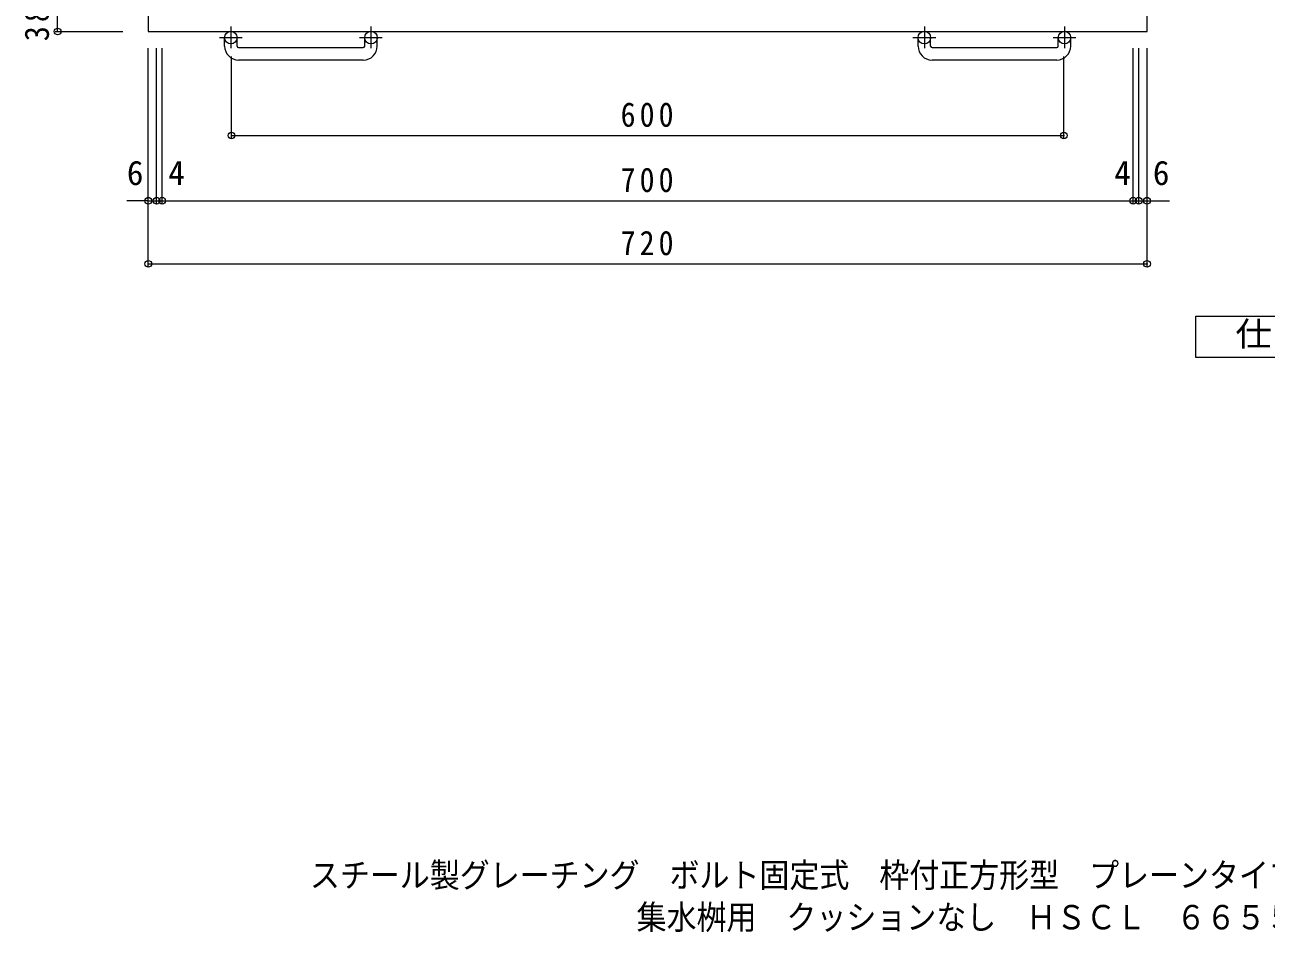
# Model space of a CAD drawing. Units: millimetres at full size, sheet at 1:6. Extents: x -906 to 1055, y -824 to 798.
# Drawn here: x -721 to 174, y -824 to -169 of the extents above; entities that cross this region are included whole.
import ezdxf
from ezdxf.enums import TextEntityAlignment as Align

# ---------------------------------------------------------------- set-up
doc = ezdxf.new("R2010")
doc.units = ezdxf.units.MM
doc.header["$LTSCALE"] = 6
doc.header["$PDMODE"] = 32
doc.header["$PDSIZE"] = 4.8
doc.linetypes.add('CHAIN1', pattern=[8, 5, -1, 1, -1])
for name, color, linetype, lineweight in [('E-1', 2, 'Continuous', 9), ('E-4', 7, 'Continuous', 9), ('F-5_F-5ﾚｲﾔ', 2, 'Continuous', 9)]:
    doc.layers.add(name, color=color, linetype=linetype, lineweight=lineweight)
doc.styles.add('ＭＳ ゴシック', font='')
doc.styles.get('ＭＳ ゴシック').set_extended_font_data('MS Gothic')

msp = doc.modelspace()

# ---------------------------------------------------------------- linework, layer by layer
at = {"layer": 'E-1'}
for p, q in [((-632.405, 545.945), (-632.405, -174.055)), ((87.595, -174.055), (87.595, 545.945)), ((-632.405, -174.055), (87.595, -174.055)), ((-577.405, -184.656), (-577.405, -178.556)), ((-568.405, -184.656), (-568.405, -178.556)), ((-476.405, -184.656), (-476.405, -178.556)), ((-467.405, -184.656), (-467.405, -178.556)), ((-77.405, -184.656), (-77.405, -178.556)), ((-68.405, -184.656), (-68.405, -178.556)), ((23.595, -184.656), (23.595, -178.556)), ((32.595, -184.656), (32.595, -178.556)), ((-567.405, -185.656), (-477.405, -185.656)), ((-67.405, -185.656), (22.595, -185.656)), ((-477.405, -194.656), (-567.405, -194.656)), ((22.595, -194.656), (-67.405, -194.656))]:
    msp.add_line(p, q, dxfattribs=at)
at = {"layer": 'E-1', "linetype": 'CHAIN1'}
for p, q in [((-564.742, -178.556), (-581.149, -178.556)), ((-572.905, -170.449), (-572.905, -186.045)), ((-463.742, -178.556), (-480.149, -178.556)), ((-471.905, -170.449), (-471.905, -186.045)), ((-64.742, -178.556), (-81.149, -178.556)), ((-72.905, -170.449), (-72.905, -186.045)), ((36.258, -178.556), (19.851, -178.556)), ((28.095, -170.449), (28.095, -186.045))]:
    msp.add_line(p, q, dxfattribs=at)
at = {"layer": 'E-1'}
for centre in [(-572.905, -178.556), (-471.905, -178.556), (-72.905, -178.556), (28.095, -178.556)]:
    msp.add_circle(centre, 4.5, dxfattribs=at)
for centre, radius, start, end in [((-567.405, -184.656), 10, 180, 270), ((-567.405, -184.656), 1, 180, 270), ((-477.405, -184.656), 10, 270, 0), ((-477.405, -184.656), 1, 270, 0), ((-67.405, -184.656), 10, 180, 270), ((-67.405, -184.656), 1, 180, 270), ((22.595, -184.656), 10, 270, 0), ((22.595, -184.656), 1, 270, 0)]:
    msp.add_arc(centre, radius, start, end, dxfattribs=at)
at = {"layer": 'E-4'}
for p, q in [((-697.762, -174.056), (-697.762, -135.556)), ((-699.562, -174.056), (-650.762, -174.056)), ((-632.405, -343.456), (-632.405, -186.055)), ((-626.405, -297.923), (-626.405, -186.055)), ((-622.355, -297.923), (-622.355, -186.055)), ((77.546, -297.923), (77.546, -186.055)), ((81.595, -297.923), (81.595, -186.055)), ((87.595, -343.456), (87.595, -186.055)), ((-572.405, -250.856), (-572.505, -192.056)), ((27.596, -250.856), (27.596, -192.056)), ((-572.405, -249.056), (27.596, -249.056)), ((-632.405, -296.123), (-647.875, -296.123)), ((-632.405, -296.123), (-626.405, -296.123)), ((-626.405, -296.123), (-622.355, -296.123)), ((-622.355, -296.123), (77.546, -296.123)), ((77.546, -296.123), (81.595, -296.123)), ((81.595, -296.123), (87.595, -296.123)), ((87.595, -296.123), (103.82, -296.123)), ((-632.405, -341.656), (87.595, -341.656))]:
    msp.add_line(p, q, dxfattribs=at)
for p in [(-697.762, -174.056), (-572.405, -249.056), (27.596, -249.056), (-632.405, -296.123), (-626.405, -296.123), (-622.355, -296.123), (77.546, -296.123), (81.595, -296.123), (87.595, -296.123), (-632.405, -341.656), (87.595, -341.656)]:
    msp.add_point(p, dxfattribs=at)
at = {"layer": 'F-5_F-5ﾚｲﾔ'}
msp.add_lwpolyline([(122.739, -409.313), (122.739, -379.313), (257.739, -379.313), (257.739, -409.313)], close=True, dxfattribs=at)

# ---------------------------------------------------------------- texts
at = {"layer": 'E-4', "color": 2, "style": 'ＭＳ ゴシック'}
for s, p in [('6', (-647.875, -290.123)), ('4', (-618.058, -290.123)), ('4', (63.959, -290.123)), ('6', (91.82, -290.123))]:
    msp.add_text(s, height=17.6, dxfattribs=at).set_placement(p, align=Align.BOTTOM_LEFT)
at = {"layer": 'E-4', "color": 2, "insert": (-703.762, -181.056), "char_height": 17.6, "attachment_point": 7, "rotation": 90, "style": 'ＭＳ ゴシック'}
msp.add_mtext('\\T1.28;\\W0.9;38.5', dxfattribs=at)
at = {"layer": 'E-4', "color": 2, "char_height": 17.6, "attachment_point": 7, "style": 'ＭＳ ゴシック'}
for s, insert in [('\\T1.27;\\W0.9;600', (-291.904, -243.056)), ('\\T1.27;\\W0.9;700', (-291.904, -290.123)), ('\\T1.27;\\W0.9;720', (-291.905, -335.656))]:
    msp.add_mtext(s, dxfattribs=dict(at, insert=insert))
at = {"layer": 'F-5_F-5ﾚｲﾔ', "style": 'ＭＳ ゴシック'}
for s, width, p in [('仕\u3000様', 1.1, (151.239, -406.313)), ('スチール製グレーチング\u3000ボルト固定式\u3000枠付正方形型\u3000プレーンタイプ', 0.9, (-515.905, -796.619)), ('集水桝用\u3000クッションなし\u3000ＨＳＣＬ\u3000６６５５－ａ', 0.9, (-280.387, -826.942))]:
    msp.add_text(s, height=17.6, dxfattribs=dict(at, width=width)).set_placement(p, align=Align.BOTTOM_LEFT)

doc.saveas('drawing.dxf')
